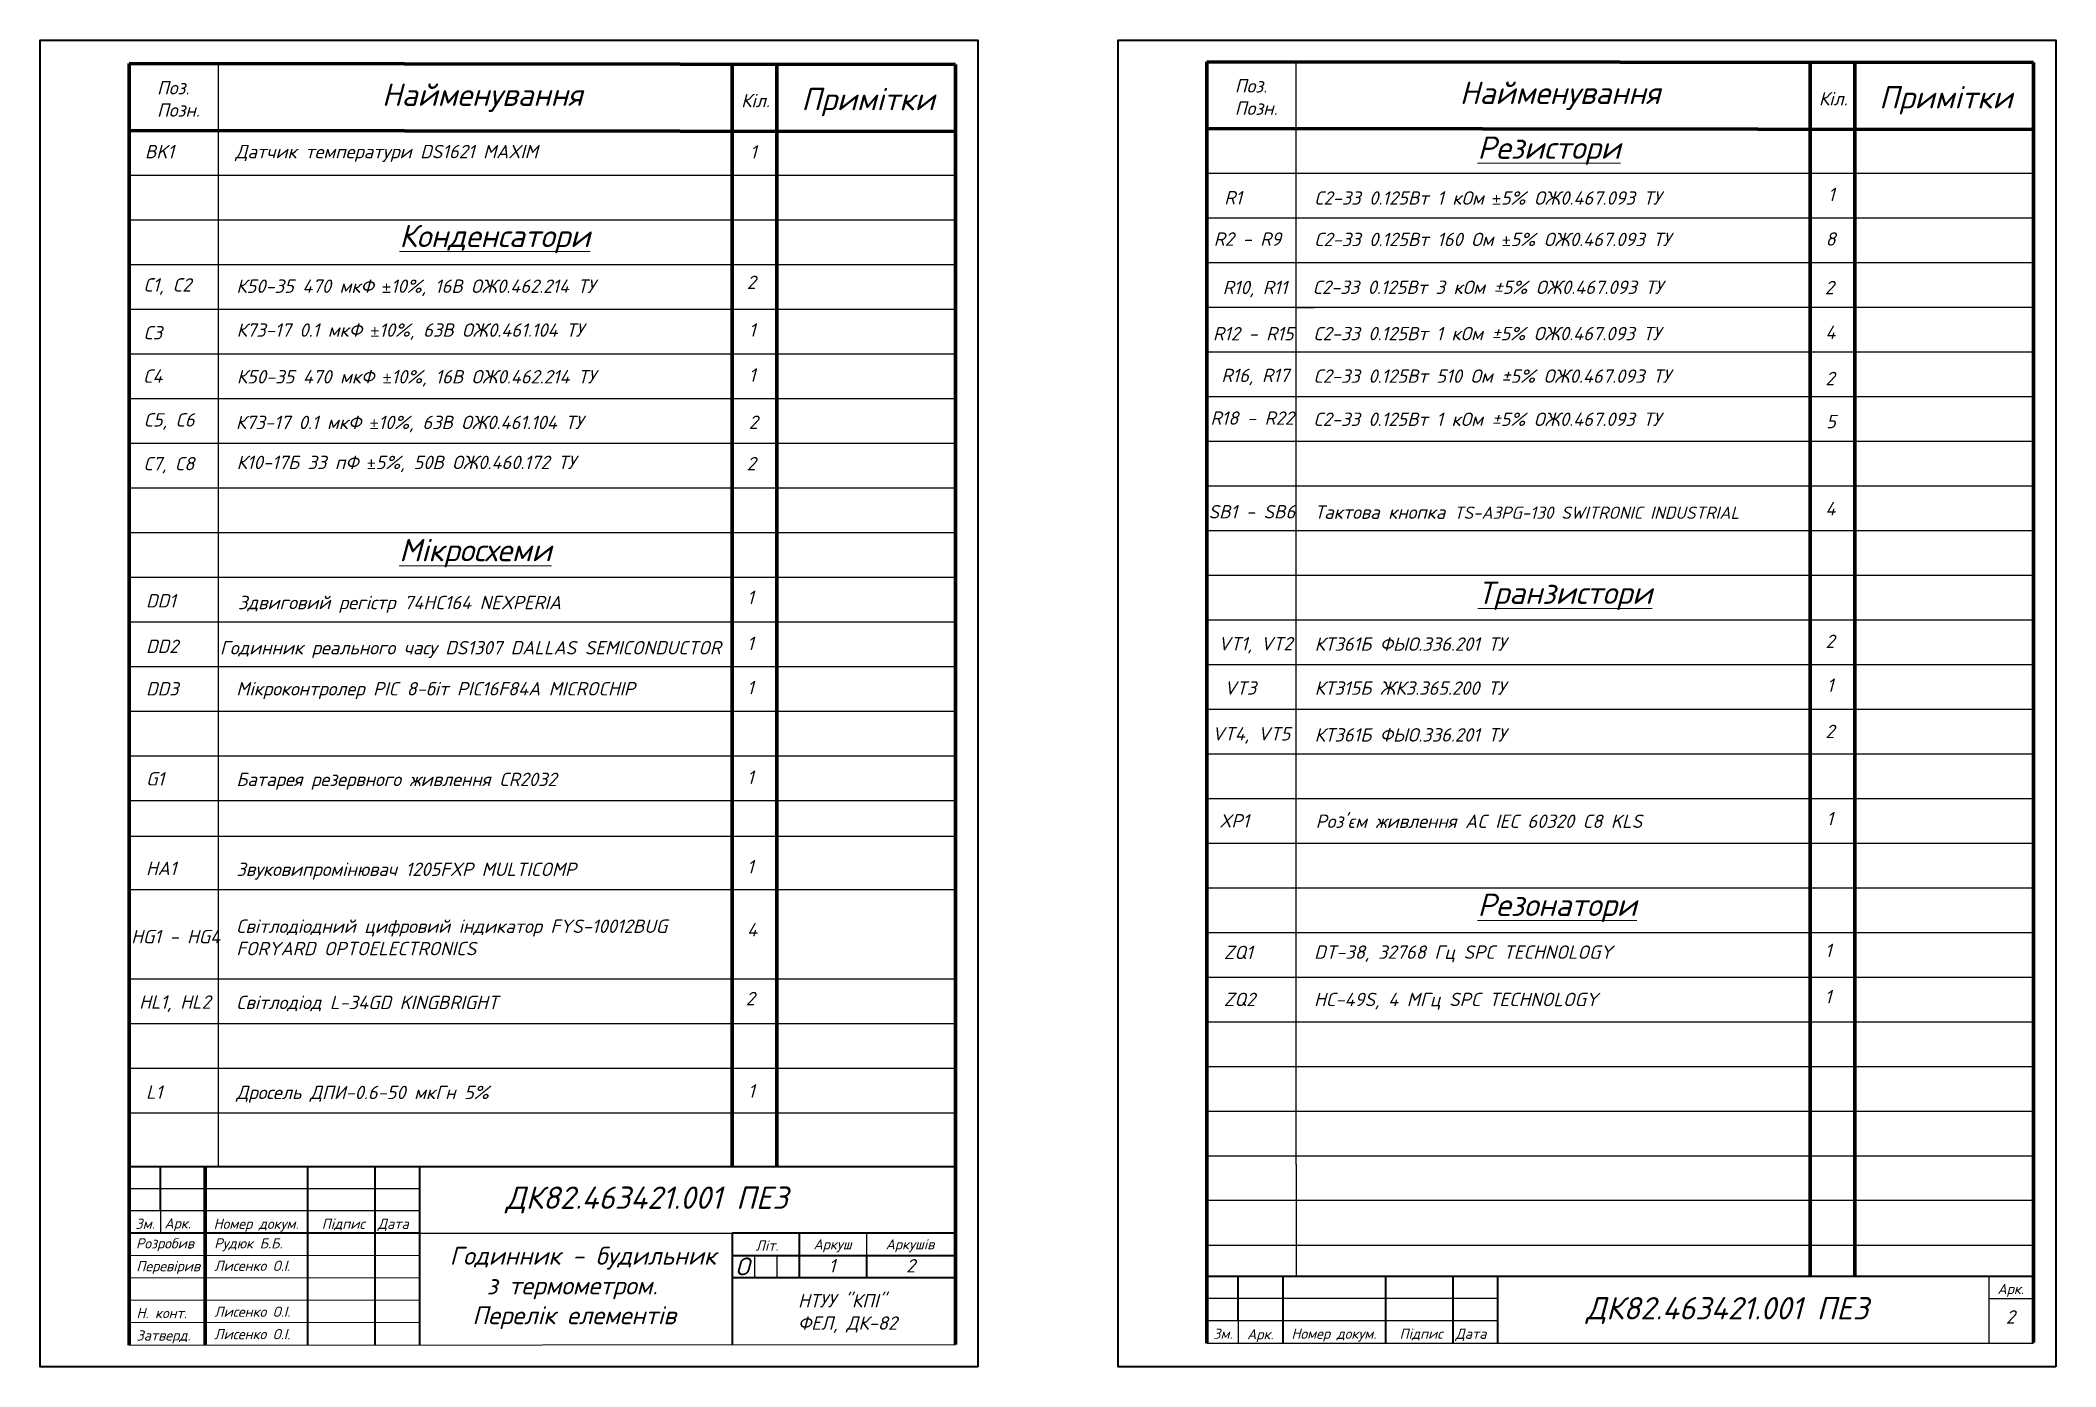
# Model space of a CAD drawing. Header units: millimetres. Extents: x 1655 to 2106, y 1473 to 1770.
import ezdxf

# ---------------------------------------------------------------- set-up
doc = ezdxf.new("R2010")
doc.units = ezdxf.units.MM
doc.linetypes.add('CENTER', pattern=[50.8, 31.75, -6.35, 6.35, -6.35])
for name, color, linetype, lineweight in [('Оси', 7, 'CENTER', 0), ('Основная', 7, 'Continuous', 40), ('схема', 7, 'Continuous', 35), ('тонкая', 7, 'Continuous', 20), ('Тонкие', 7, 'Continuous', 50)]:
    doc.layers.add(name, color=color, linetype=linetype, lineweight=lineweight)
doc.styles.get("Standard").update_dxf_attribs({"font": 'arial.ttf'})
doc.styles.add('стиль1', font='isocpeui.ttf')

msp = doc.modelspace()

# ---------------------------------------------------------------- linework, layer by layer
at = {"lineweight": 70}
for p, q in [((1675.03, 1477.81), (1675.03, 1764.81)), ((1860, 1764.61), (1675.03, 1764.81)), ((1810.03, 1517.85), (1810.03, 1764.67)), ((1820.03, 1517.85), (1820.03, 1764.66)), ((1860, 1764.61), (1860, 1477.97)), ((1916.27, 1478.23), (1916.27, 1765.23)), ((2101.24, 1765.03), (1916.27, 1765.23)), ((2051.27, 1493.26), (2051.27, 1765.08)), ((2061.27, 1493.26), (2061.27, 1765.07)), ((2101.24, 1765.03), (2101.24, 1478.39)), ((1675, 1749.81), (1860, 1749.61)), ((1916.24, 1750.23), (2101.24, 1750.03)), ((1692.05, 1517.85), (1692.07, 1477.78))]:
    msp.add_line(p, q, dxfattribs=at)
for p, q in [((1695.03, 1517.85), (1695.03, 1764.79)), ((1936.27, 1518.26), (1936.27, 1765.2)), ((1675, 1739.81), (1860, 1739.81)), ((1916.24, 1740.23), (2101.24, 1740.23)), ((1675, 1729.81), (1860, 1729.81)), ((1916.24, 1730.23), (2101.24, 1730.23)), ((1675.01, 1719.81), (1860, 1719.81)), ((1695.01, 1719.81), (1699.01, 1719.81)), ((1916.24, 1720.23), (2101.24, 1720.23)), ((1675.01, 1709.81), (1860, 1709.81)), ((1916.24, 1710.23), (2101.24, 1710.23)), ((1936.29, 1710.2), (1940.29, 1710.2)), ((1675.01, 1699.81), (1860, 1699.81)), ((1916.24, 1700.23), (2101.24, 1700.23)), ((1675.01, 1689.81), (1860, 1689.81)), ((1916.24, 1690.23), (2101.24, 1690.23)), ((1675.01, 1679.81), (1860, 1679.81)), ((1916.25, 1680.23), (2101.24, 1680.23)), ((1675.01, 1669.81), (1860, 1669.81)), ((1916.25, 1670.23), (2101.24, 1670.23)), ((1916.25, 1660.23), (2101.24, 1660.23)), ((1675.01, 1659.81), (1860, 1659.81)), ((1675.02, 1649.81), (1860, 1649.81)), ((1916.25, 1650.23), (2101.24, 1650.23)), ((1675.02, 1639.81), (1860, 1639.81)), ((1916.25, 1640.23), (2101.24, 1640.23)), ((1675.02, 1629.81), (1860, 1629.81)), ((1916.25, 1630.23), (2101.24, 1630.23)), ((1675.02, 1619.81), (1860, 1619.81)), ((1675.03, 1619.81), (1860.02, 1619.81)), ((1916.25, 1620.23), (2101.24, 1620.23)), ((1675.02, 1609.81), (1860, 1609.81)), ((1916.26, 1610.23), (2101.24, 1610.23)), ((1675.02, 1599.81), (1860, 1599.81)), ((1675.03, 1599.81), (1860.02, 1599.81)), ((1675.03, 1599.81), (1675.03, 1591.81)), ((1916.26, 1600.23), (2101.24, 1600.23)), ((1675.04, 1591.81), (1860.03, 1591.81)), ((1916.26, 1590.23), (2101.24, 1590.23)), ((1675.03, 1579.81), (1860, 1579.81)), ((1675.04, 1579.81), (1860.02, 1579.81)), ((1916.26, 1580.23), (2101.24, 1580.23)), ((1916.26, 1570.23), (2101.24, 1570.23)), ((1675.03, 1559.81), (1860, 1559.81)), ((1675.04, 1559.81), (1860.02, 1559.81)), ((1916.26, 1560.23), (2101.24, 1560.23)), ((1675.03, 1549.81), (1860, 1549.81)), ((1675.04, 1549.81), (1860.02, 1549.81)), ((1916.26, 1550.23), (2101.24, 1550.23)), ((1675.03, 1539.81), (1860, 1539.81)), ((1916.27, 1540.23), (2101.24, 1540.23)), ((1675.03, 1529.81), (1860, 1529.81)), ((1916.27, 1530.23), (2101.24, 1530.23)), ((1916.27, 1530.23), (1916.27, 1520.23)), ((1916.27, 1520.23), (2101.27, 1520.23)), ((2101.27, 1520.23), (2101.27, 1510.23)), ((1936.27, 1518.26), (1936.27, 1493.26)), ((1740.03, 1512.85), (1675.03, 1512.85)), ((1740.03, 1507.85), (1675.03, 1507.85)), ((1682.03, 1507.85), (1682.03, 1502.85)), ((2101.27, 1510.23), (1916.27, 1510.23)), ((1916.27, 1510.23), (1916.27, 1500.23)), ((1740.03, 1502.85), (1810.03, 1502.85)), ((1840.03, 1502.85), (1840.03, 1497.85)), ((1815.03, 1497.85), (1815.03, 1492.85)), ((1820.03, 1497.85), (1820.03, 1492.85)), ((1916.27, 1500.23), (2101.27, 1500.23)), ((1936.27, 1493.26), (1936.27, 1493.26)), ((2051.27, 1493.26), (2051.27, 1493.26)), ((2061.27, 1493.26), (2061.27, 1493.26)), ((2101.27, 1493.23), (2091.27, 1493.23)), ((2091.27, 1493.23), (2091.27, 1478.23)), ((2091.27, 1493.23), (2091.27, 1488.23)), ((1981.27, 1488.23), (1916.27, 1488.23)), ((2091.27, 1488.23), (2101.27, 1488.23)), ((2101.27, 1488.23), (2101.27, 1488.23)), ((1981.27, 1483.23), (1916.27, 1483.23)), ((1916.27, 1483.23), (1916.27, 1478.23)), ((1923.27, 1483.23), (1923.27, 1478.23)), ((1675.03, 1477.81), (1860, 1477.97)), ((1810.03, 1477.85), (1810.03, 1477.85)), ((1916.27, 1478.23), (2101.27, 1478.23)), ((2091.27, 1478.23), (2091.27, 1478.23)), ((2101.27, 1478.23), (2101.27, 1478.23))]:
    msp.add_line(p, q)
at = {"layer": 'Основная'}
for p, q in [((1916.27, 1533.26), (1916.27, 1478.26)), ((1675.03, 1517.85), (1860.03, 1517.85)), ((1682.03, 1507.85), (1682.03, 1517.85)), ((1692.03, 1517.85), (1692.03, 1477.85)), ((1715.03, 1477.85), (1715.03, 1517.85)), ((1730.03, 1517.85), (1730.03, 1477.85)), ((1740.03, 1517.85), (1740.03, 1477.85)), ((1740.03, 1502.85), (1675.03, 1502.85)), ((1810.03, 1502.85), (1810.03, 1477.85)), ((1860.03, 1502.85), (1810.03, 1502.85)), ((1825.03, 1502.85), (1825.03, 1497.85)), ((1810.03, 1497.85), (1860.03, 1497.85)), ((1825.03, 1497.85), (1825.03, 1492.85)), ((1840.03, 1497.85), (1840.03, 1492.85)), ((1916.27, 1493.23), (2101.27, 1493.23)), ((1923.27, 1483.23), (1923.27, 1493.23)), ((1933.27, 1493.23), (1933.27, 1478.26)), ((1956.27, 1478.26), (1956.27, 1493.23)), ((1971.27, 1493.23), (1971.27, 1478.26)), ((1981.27, 1493.23), (1981.27, 1478.26)), ((1860.03, 1492.85), (1810.03, 1492.85))]:
    msp.add_line(p, q, dxfattribs=at)
for points in [[(1865, 1472.98), (1655.14, 1472.98), (1655.14, 1764.98), (1655.14, 1769.98), (1655.14, 1770.02), (1865, 1770.02), (1865, 1769.98), (1865, 1472.98)], [(2106.24, 1472.98), (1896.38, 1472.98), (1896.38, 1764.98), (1896.38, 1769.98), (1896.38, 1770.02), (2106.24, 1770.02), (2106.24, 1769.98), (2106.24, 1472.98)]]:
    msp.add_lwpolyline(points, dxfattribs=at)
at = {"layer": 'тонкая'}
for p, q in [((1740.03, 1497.85), (1675.03, 1497.85)), ((1675.03, 1497.85), (1740.03, 1497.85)), ((1740.03, 1492.85), (1675.03, 1492.85))]:
    msp.add_line(p, q, dxfattribs=at)
for points in [[(1675.03, 1487.85), (1740.03, 1487.85)], [(1675.03, 1482.85), (1740.03, 1482.85)]]:
    msp.add_lwpolyline(points, dxfattribs=at)

# ---------------------------------------------------------------- texts
at = {"insert": (1940.26, 1556.72), "char_height": 3, "width": 71.654, "attachment_point": 1}
msp.add_mtext('{\\fISOCPEUR|b0|i1|c0|p34;HC-49S, 4 \\fISOCPEUR|b0|i1|c204|p34;МГц\\fISOCPEUR|b0|i1|c0|p34; SPC TECHNOLOGY\\fISOCPEUR|b0|i1|c204|p34; }', dxfattribs=at)
at = {"lineweight": 80, "char_height": 5, "attachment_point": 1, "style": 'стиль1'}
for insert in [(1759.29, 1513.33), (2001.13, 1488.57)]:
    msp.add_mtext_dynamic_manual_height_columns('ДК82.463421.001 ПЕЗ', width=81.8678, gutter_width=12.5, heights=[0], dxfattribs=dict(at, insert=insert))
at = {"layer": 'Оси', "attachment_point": 1}
for s, insert, char_height in [('{\\fISOCPEUR|b0|i1|c204|p34;Поз.^JПозн.}', (1681.26, 1760.9), 3), ('{\\fISOCPEUR|b0|i1|c204|p34;Найменування}', (1731.6, 1760.33), 5), ('{\\fISOCPEUR|b0|i1|c204|p34;Примітки}', (1825.49, 1759.35), 5), ('{\\fISOCPEUR|b0|i1|c204|p34;Кіл.}', (1812, 1758.02), 3), ('{\\fISOCPEUR|b0|i1|c204|p34;1}', (1813.99, 1746.53), 3), ('{\\fISOCPEUR|b0|i1|c204|p34;\\LРезистори}', (1976.84, 1748.47), 5), ('{\\fISOCPEUR|b0|i1|c204|p34;1}', (2055.27, 1737), 3), ('{\\fISOCPEUR|b0|i1|c0|p34;R1}', (1920.14, 1736.27), 3), ('{\\fISOCPEUR|b0|i1|c204|p34;С2-33 0.125Вт 1 кОм \\fArial|b0|i1|c204|p34;\\H0.83333x;±\\fISOCPEUR|b0|i1|c204|p34;\\H1.2x;5% ОЖ0.467.093 ТУ   }', (1940.34, 1736.2), 3), ('{\\fISOCPEUR|b0|i1|c204|p34;\\LКонденсатори}', (1735.51, 1728.7), 5), ('{\\fISOCPEUR|b0|i1|c0|p34;R2\\fISOCPEUR|b0|i1|c204|p34; \\fISOCPEUR|b0|i1|c0|p34;-\\fISOCPEUR|b0|i1|c204|p34; \\fISOCPEUR|b0|i1|c0|p34;R9}', (1917.79, 1727), 3), ('{\\fISOCPEUR|b0|i1|c204|p34;С2-33 0.125Вт 160 Ом \\fArial|b0|i1|c204|p34;\\H0.83333x;±\\fISOCPEUR|b0|i1|c204|p34;\\H1.2x;5% ОЖ0.467.093 ТУ   }', (1940.34, 1726.92), 3), ('{\\fISOCPEUR|b0|i1|c204|p34;8}', (2054.73, 1727.02), 3), ('{\\fISOCPEUR|b0|i1|c204|p34;К50-35 470 мкФ \\fArial|b0|i1|c204|p34;\\H0.83333x;±\\fISOCPEUR|b0|i1|c204|p34;\\H1.2x;10%, 16В ОЖ0.462.214 ТУ   }', (1699.01, 1716.45), 3), ('{\\fISOCPEUR|b0|i1|c204|p34;2}', (1813.25, 1717.31), 3), ('{\\fISOCPEUR|b0|i1|c0|p34;R1\\fISOCPEUR|b0|i1|c204|p34;0, \\fISOCPEUR|b0|i1|c0|p34;R11}', (1919.8, 1716.16), 3), ('{\\fISOCPEUR|b0|i1|c204|p34;С2-33 0.125Вт 3 кОм ±5% ОЖ0.467.093 ТУ    }', (1940, 1716.21), 3), ('{\\fISOCPEUR|b0|i1|c204|p34;2}', (2054.55, 1716.14), 3), ('{\\fISOCPEUR|b0|i1|c204|p34;С3}', (1678.29, 1706.03), 3), ('{\\fISOCPEUR|b0|i1|c204|p34;К73-17 0.1 мкФ \\fArial|b0|i1|c204|p34;\\H0.83333x;±\\fISOCPEUR|b0|i1|c204|p34;\\H1.2x;10%, 63В ОЖ0.461.104 ТУ   }', (1699.07, 1706.62), 3), ('{\\fISOCPEUR|b0|i1|c204|p34;1}', (1813.74, 1706.66), 3), ('{\\fISOCPEUR|b0|i1|c0|p34;R12 - R15}', (1917.61, 1705.81), 3), ('{\\fISOCPEUR|b0|i1|c204|p34;С2-33 0.125Вт 1 кОм ±5% ОЖ0.467.093 ТУ   }', (1940.15, 1705.84), 3), ('{\\fISOCPEUR|b0|i1|c204|p34;4}', (2054.68, 1706.1), 3), ('{\\fISOCPEUR|b0|i1|c204|p34;С4}', (1678.21, 1696.31), 3), ('{\\fISOCPEUR|b0|i1|c204|p34;К50-35 470 мкФ \\fArial|b0|i1|c204|p34;\\H0.83333x;±\\fISOCPEUR|b0|i1|c204|p34;\\H1.2x;10%, 16В ОЖ0.462.214 ТУ   }', (1699.12, 1696.17), 3), ('{\\fISOCPEUR|b0|i1|c204|p34;1}', (1813.74, 1696.56), 3), ('{\\fISOCPEUR|b0|i1|c0|p34;R\\fISOCPEUR|b0|i1|c204|p34;1\\fISOCPEUR|b0|i1|c0|p34;6, R17}', (1919.5, 1696.47), 3), ('{\\fISOCPEUR|b0|i1|c204|p34;С2-33 0.125Вт 510 Ом ±5% ОЖ0.467.093 ТУ   }', (1940.16, 1696.31), 3), ('{\\fISOCPEUR|b0|i1|c204|p34;2}', (2054.7, 1695.78), 3), ('{\\fISOCPEUR|b0|i1|c204|p34;К73-17 0.1 мкФ \\fArial|b0|i1|c204|p34;\\H0.83333x;±\\fISOCPEUR|b0|i1|c204|p34;\\H1.2x;10%, 63В ОЖ0.461.104 ТУ   }', (1698.9, 1685.94), 3), ('{\\fISOCPEUR|b0|i1|c204|p34;2}', (1813.7, 1685.98), 3), ('{\\fISOCPEUR|b0|i1|c0|p34;R18 - R22}', (1917.05, 1686.91), 3), ('{\\fISOCPEUR|b0|i1|c204|p34;С2-33 0.125Вт 1 кОм ±5% ОЖ0.467.093 ТУ   }', (1940.16, 1686.65), 3), ('{\\fISOCPEUR|b0|i1|c204|p34;5}', (2054.85, 1686.14), 3), ('{\\fISOCPEUR|b0|i1|c204|p34;С7, С8}', (1678.29, 1676.72), 3), ('{\\fISOCPEUR|b0|i1|c204|p34;К10-17Б 33 пФ \\fArial|b0|i1|c204|p34;\\H0.83333x;±\\fISOCPEUR|b0|i1|c204|p34;\\H1.2x;5%, 50В ОЖ0.460.172 ТУ   }', (1699.09, 1676.99), 3), ('{\\fISOCPEUR|b0|i1|c204|p34;2}', (1813.25, 1676.71), 3), ('{\\fISOCPEUR|b0|i1|c204|p34;Тактова кнопка \\H0.91667x;TS-A3PG-130\\fISOCPEUR|b0|i1|c0|p34; SWITRONIC INDUSTRIAL}', (1940.38, 1665.85), 3), ('{\\fISOCPEUR|b0|i1|c204|p34;4}', (2054.69, 1666.64), 3), ('{\\fISOCPEUR|b0|i1|c204|p34;\\LМікросхеми}', (1735.49, 1658.35), 5), ('{\\fISOCPEUR|b0|i1|c204|p34;1}', (1813.34, 1646.77), 3), ('{\\fISOCPEUR|b0|i1|c204|p34;\\LТранзистори}', (1976.87, 1648.8), 5), ('{\\fISOCPEUR|b0|i1|c0|p34;DD1}', (1678.8, 1646), 3), ('{\\fISOCPEUR|b0|i1|c204|p34;Здвиговий регістр \\fISOCPEUR|b0|i1|c0|p34;74HC164 NEXPERIA}', (1699.39, 1645.61), 3), ('{\\fISOCPEUR|b0|i1|c204|p34;Годинник реального часу\\fISOCPEUR|b0|i1|c0|p34; DS1307 DALLAS SEMICONDUCTOR\\fISOCPEUR|b0|i1|c204|p34; }', (1695.34, 1635.49), 3), ('{\\fISOCPEUR|b0|i1|c204|p34;1}', (1813.34, 1636.47), 3), ('{\\fISOCPEUR|b0|i1|c0|p34;VT1, VT\\fISOCPEUR|b0|i1|c204|p34;2}', (1918.8, 1636.39), 3), ('{\\fISOCPEUR|b0|i1|c204|p34;КТ361Б ФЫО.336.201 ТУ}', (1940.37, 1636.3), 3), ('{\\fISOCPEUR|b0|i1|c204|p34;2}', (2054.7, 1636.92), 3), ('{\\fISOCPEUR|b0|i1|c0|p34;DD\\fISOCPEUR|b0|i1|c204|p34;3}', (1678.8, 1626.3), 3), ('{\\fISOCPEUR|b0|i1|c204|p34;Мікроконтролер \\fISOCPEUR|b0|i1|c0|p34;PIC 8-\\fISOCPEUR|b0|i1|c204|p34;біт PIC16F84A\\fISOCPEUR|b0|i1|c0|p34; MICROCHIP}', (1699, 1626.3), 3), ('{\\fISOCPEUR|b0|i1|c204|p34;1}', (1813.33, 1626.56), 3), ('{\\fISOCPEUR|b0|i1|c0|p34;VT\\fISOCPEUR|b0|i1|c204|p34;3}', (1920.13, 1626.47), 3), ('{\\fISOCPEUR|b0|i1|c204|p34;КТ315Б ЖКЗ.365.200 ТУ}', (1940.37, 1626.45), 3), ('{\\fISOCPEUR|b0|i1|c204|p34;КТ361Б ФЫО.336.201 ТУ}', (1940.37, 1615.97), 3), ('{\\fISOCPEUR|b0|i1|c204|p34;2}', (2054.68, 1616.75), 3), ('{\\fISOCPEUR|b0|i1|c0|p34;G1}', (1678.82, 1606.13), 3), ('{\\fISOCPEUR|b0|i1|c204|p34;Батарея резервного живлення \\fISOCPEUR|b0|i1|c0|p34;CR2032}', (1699.02, 1606), 3), ('{\\fISOCPEUR|b0|i1|c204|p34;1}', (1813.33, 1606.48), 3), ("{\\fISOCPEUR|b0|i1|c204|p34;Роз\\fISOCPEUR|b0|i1|c0|p34;'\\fISOCPEUR|b0|i1|c204|p34;єм живлення \\fISOCPEUR|b0|i1|c0|p34;AC IEC 60320 C8 KLS}", (1940.59, 1596.63), 3), ('{\\fISOCPEUR|b0|i1|c204|p34;1}', (2054.93, 1597.24), 3), ('{\\fISOCPEUR|b0|i1|c0|p34;XP1}', (1919.03, 1596.72), 3), ('{\\fISOCPEUR|b0|i1|c0|p34;HA1}', (1678.82, 1586.08), 3), ('{\\fISOCPEUR|b0|i1|c204|p34;Звуковипромінювач 1205\\fISOCPEUR|b0|i1|c0|p34;FXP\\fISOCPEUR|b0|i1|c204|p34; \\fISOCPEUR|b0|i1|c0|p34;MULTICOMP}', (1699.02, 1585.87), 3), ('{\\fISOCPEUR|b0|i1|c204|p34;1}', (1813.32, 1586.44), 3), ('{\\fISOCPEUR|b0|i1|c204|p34;\\LРезонатори}', (1976.84, 1578.91), 5), ('{\\fISOCPEUR|b0|i1|c204|p34;Світлодіодний цифровий індикатор \\fISOCPEUR|b0|i1|c0|p34;FYS-10012BUG\\PFORYARD OPTOELECTRONICS}', (1699.02, 1573.12), 3), ('{\\fISOCPEUR|b0|i1|c204|p34;4}', (1813.33, 1572.33), 3), ('{\\fISOCPEUR|b0|i1|c0|p34;ZQ1}', (1920.03, 1567.25), 3), ('{\\fISOCPEUR|b0|i1|c204|p34;DT-38, 32768 Гц\\fISOCPEUR|b0|i1|c0|p34; SPC TECHNOLOGY}', (1940.26, 1567.32), 3), ('{\\fISOCPEUR|b0|i1|c204|p34;2}', (1813.03, 1556.92), 3), ('{\\fISOCPEUR|b0|i1|c0|p34;ZQ\\fISOCPEUR|b0|i1|c204|p34;2}', (1920.03, 1556.73), 3), ('{\\fISOCPEUR|b0|i1|c0|p34;HL1, HL2}', (1677.28, 1556.14), 3), ('{\\fISOCPEUR|b0|i1|c204|p34;Світлодіод \\fISOCPEUR|b0|i1|c0|p34;L-34GD KINGBRIGHT}', (1699.03, 1556.05), 3), ('{\\fISOCPEUR|b0|i1|c0|p34;L1}', (1678.8, 1535.97), 3), ('{\\fISOCPEUR|b0|i1|c204|p34;1}', (1813.55, 1536.24), 3), ('{\\fISOCPEUR|b0|i1|c204|p34;Зм.}', (1676.43, 1506.14), 2.3), ('{\\fISOCPEUR|b0|i1|c204|p34;Арк.}', (1682.91, 1506.24), 2.3), ('{\\fISOCPEUR|b0|i1|c204|p34;Номер докум.}', (1693.93, 1506.14), 2.3), ('{\\fISOCPEUR|b0|i1|c204|p34;Підпис}', (1718.13, 1506.14), 2.3), ('{\\fISOCPEUR|b0|i1|c204|p34;Дата}', (1730.67, 1506.14), 2.3), ('{\\fISOCPEUR|b0|i1|c204|p34;Рудюк Б.Б.}', (1694.06, 1501.76), 2.3), ('{\\fISOCPEUR|b0|i1|c204|p34;Літ.}', (1815.23, 1501.26), 2.3), ('{\\fISOCPEUR|b0|i1|c204|p34;Лисенко О.І.}', (1694.06, 1496.73), 2.3), ('{\\fISOCPEUR|b0|i1|c204|p34;1}', (1831.61, 1497.09), 3), ('{\\fISOCPEUR|b0|i1|c204|p34;2}', (1848.92, 1497.08), 3), ('{\\fISOCPEUR|b0|i1|c204|p34;Н. конт.}', (1676.64, 1486.14), 2.3), ('{\\fISOCPEUR|b0|i1|c204|p34;Лисенко О.І.}', (1694.06, 1486.45), 2.3), ('{\\fISOCPEUR|b0|i1|c204|p34;Затверд.}', (1676.67, 1481.14), 2.3), ('{\\fISOCPEUR|b0|i1|c204|p34;Лисенко О.І.}', (1694.06, 1481.43), 2.3), ('{\\fISOCPEUR|b0|i1|c204|p34;Арк.}', (1925.23, 1481.4), 2.3)]:
    msp.add_mtext(s, dxfattribs=dict(at, insert=insert, char_height=char_height))
at = {"layer": 'Оси', "attachment_point": 1, "style": 'стиль1'}
for s, insert, char_height in [('Поз.^JПозн.', (1922.49, 1761.31), 3), ('Найменування', (1972.84, 1760.75), 5), ('Примітки', (2066.72, 1759.76), 5), ('Кіл.', (2053.23, 1758.43), 3), ('1', (2054.99, 1627.09), 3), ('1', (2054.59, 1567.7), 3), ('1', (2054.55, 1557.35), 3), ('2', (2095.08, 1485.63), 3), ('Зм.', (1917.67, 1481.52), 2.3), ('Номер докум.', (1935.17, 1481.52), 2.3), ('Підпис', (1959.37, 1481.52), 2.3), ('Дата', (1971.9, 1481.52), 2.3)]:
    msp.add_mtext(s, dxfattribs=dict(at, insert=insert, char_height=char_height))
at = {"layer": 'Оси', "attachment_point": 1}
for s, insert, char_height, width in [('\\pt0;{\\fISOCPEUR|b0|i1|c0|p34;BK1}', (1678.55, 1746.58), 3, 21.7929), ('{\\fISOCPEUR|b0|i1|c204|p34;Датчик температури \\fISOCPEUR|b0|i1|c0|p34;DS1621 MAXIM}', (1698.8, 1746.6), 3, 80.1694), ('\\pt0;{\\fISOCPEUR|b0|i1|c204|p34;С1\\fISOCPEUR|b0|i1|c0|p34;, C2}', (1678.29, 1716.74), 3, 21.7929), ('{\\fISOCPEUR|b0|i1|c204|p34;С5, С6}', (1678.34, 1686.51), 3, 16.362), ('{\\fISOCPEUR|b0|i1|c0|p34;SB1 - SB6}', (1916.62, 1665.94), 3, 20.1444), ('{\\fISOCPEUR|b0|i1|c0|p34;DD\\fISOCPEUR|b0|i1|c204|p34;2}', (1678.8, 1635.8), 3, 7.4341), ('{\\fISOCPEUR|b0|i1|c0|p34;VT\\fISOCPEUR|b0|i1|c204|p34;4\\fISOCPEUR|b0|i1|c0|p34;, VT\\fISOCPEUR|b0|i1|c204|p34;5}', (1917.42, 1616.21), 3, 24.7342), ('{\\fISOCPEUR|b0|i1|c0|p34;HG1 - HG4}', (1675.5, 1570.8), 3, 24.1541), ('{\\fISOCPEUR|b0|i1|c204|p34;Дросель ДПИ-0.6-50 мкГн 5%}', (1699, 1535.9), 3, 59.0662), ('{\\fISOCPEUR|b0|i1|c204|p34;Розробив}', (1676.55, 1501.75), 2.3, 20.5864), ('{\\fISOCPEUR|b0|i1|c204|p34;Аркуш}', (1828.19, 1501.54), 2.3, 9.0469), ('{\\fISOCPEUR|b0|i1|c204|p34;Аркушів}', (1844.34, 1501.54), 2.3, 20.5864), ('{\\fISOCPEUR|b0|i1|c204|p34;Перевірив}', (1676.63, 1496.65), 2.3, 20.5864)]:
    msp.add_mtext(s, dxfattribs=dict(at, insert=insert, char_height=char_height, width=width))
at = {"layer": 'Оси', "insert": (2093.19, 1491.54), "char_height": 2.3, "width": 20.5864, "attachment_point": 1, "style": 'стиль1'}
msp.add_mtext('Арк.', dxfattribs=at)
at = {"layer": 'схема', "insert": (1810.71, 1497.44), "char_height": 4, "attachment_point": 1, "style": 'стиль1'}
msp.add_mtext_dynamic_manual_height_columns('О', width=14.6852, gutter_width=15, heights=[0], dxfattribs=at)
at = {"layer": 'Тонкие', "attachment_point": 1}
for s, width, heights, insert, char_height in [('\\pi5.53311;{\\fISOCPEUR|b0|i1|c204|p34;Годинник - будильник\\P\\pi13.83765;з термометром.\\P\\pi10.59826;Перелік елементів}', 68.0389, [0], (1741.24, 1499.83), 4), ('{\\fISOCPEUR|b0|i1|c204|p34;НТУУ "КПІ" \\PФЕЛ\\fISOCPEUR|b0|i1|c0|p34;, \\fISOCPEUR|b0|i1|c204|p34;ДК-8\\fISOCPEUR|b0|i1|c0|p34;2}', 46.4051, [9.9], (1824.73, 1489.25), 3)]:
    msp.add_mtext_dynamic_manual_height_columns(s, width=width, gutter_width=12.5, heights=heights, dxfattribs=dict(at, insert=insert, char_height=char_height))

doc.saveas('drawing.dxf')
